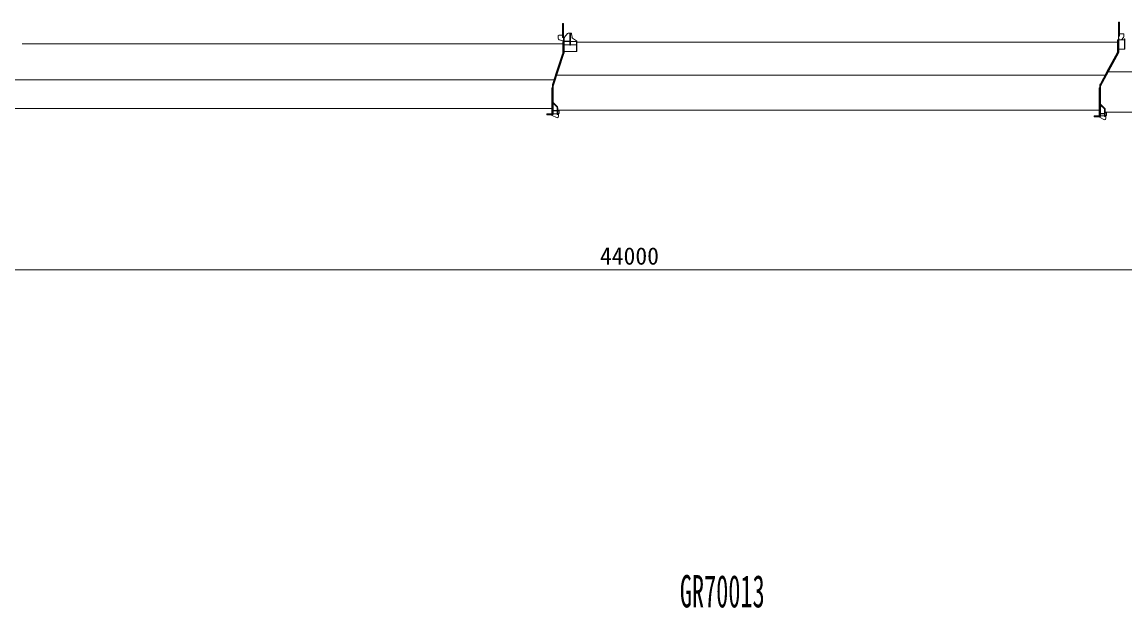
# Model space of a CAD drawing. Units: millimetres, scale not verified. Extents: x -33906 to 32977, y -25518 to 130343.
# Drawn here: x 1896 to 15877, y 324 to 7750 of the extents above; entities that cross this region are included whole.
import ezdxf
from ezdxf.enums import TextEntityAlignment as Align

# ---------------------------------------------------------------- set-up
doc = ezdxf.new("R2010")
doc.units = ezdxf.units.MM
doc.header["$LTSCALE"] = 200
doc.layers.add('0-0_0', color=7, linetype='Continuous', lineweight=18)
doc.styles.add('ＭＳ ゴシック', font='')
doc.styles.get('ＭＳ ゴシック').set_extended_font_data('MS Gothic')

# ---------------------------------------------------------------- blocks, each defined once
blk = doc.blocks.new('D8')
at = {"layer": '0-0_0'}
blk.add_line((18137.4, 19824.7), (-25862.6, 19824.7), dxfattribs=at)
at = {"layer": '0-0_0', "style": 'ＭＳ ゴシック'}
blk.add_text('44000', height=219.9, dxfattribs=at).set_placement((-4237.6, 19825.2), align=Align.BOTTOM_LEFT)

msp = doc.modelspace()

# ---------------------------------------------------------------- linework, layer by layer
at = {"layer": '0-0_0', "color": 5}
for p, q in [((15793.6, 7741.5), (15793.6, 7703.5)), ((15793.6, 7571.5), (15793.6, 7703.5)), ((15809.6, 7741.5), (15809.6, 7703.5)), ((15809.6, 7571.5), (15809.6, 7703.5)), ((8690.6, 7573.5), (8690.6, 7544.7)), ((8700.6, 7583.5), (8744.6, 7583.5)), ((8744.6, 7553.5), (8744.6, 7685.5)), ((8760.6, 7553.5), (8744.6, 7553.5)), ((8760.6, 7553.5), (8760.6, 7685.5)), ((8760.6, 7443.5), (8760.6, 7553.5)), ((8769.6, 7443.5), (8769.6, 7550.7)), ((8772.1, 7557.3), (8811.7, 7602.6)), ((8826.7, 7609.5), (8831.6, 7609.5)), ((8837.6, 7609.5), (8831.6, 7609.5)), ((8837.6, 7609.5), (8837.6, 7602.1)), ((8837.6, 7602.1), (8837.6, 7465.5)), ((8852.6, 7609.5), (8849.6, 7609.5)), ((8867.2, 7558.3), (8862.6, 7599.5)), ((15793.6, 7571.5), (15793.6, 7551.5)), ((15809.6, 7571.5), (15793.6, 7571.5)), ((15793.6, 7551.5), (15800.6, 7551.5)), ((15793.6, 7551.5), (15793.6, 7411.5)), ((15800.6, 7551.5), (15800.6, 7411.5)), ((15809.6, 7601.5), (15853.6, 7601.5)), ((15832.1, 7526), (15858.6, 7555.8)), ((15863.6, 7569.1), (15863.6, 7591.5)), ((1895.7, 7471.5), (8750.7, 7471.5)), ((8750.6, 7509.5), (8704, 7525.8)), ((8760.6, 7509.5), (8750.6, 7509.5)), ((8760.6, 7502.5), (8750.6, 7502.5)), ((8750.6, 7495.5), (8750.6, 7502.5)), ((8750.6, 7495.5), (8750.6, 7462.2)), ((8750.6, 7462.2), (8750.6, 7445.3)), ((8750.6, 7376.5), (8750.6, 7445.3)), ((8760.6, 7543.5), (8769.6, 7543.5)), ((8760.6, 7443.5), (8760.6, 7355.5)), ((8769.6, 7507.5), (8837.6, 7507.5)), ((8769.6, 7502.5), (8837.6, 7502.5)), ((8837.6, 7462.2), (8769.6, 7462.2)), ((8769.6, 7443.5), (8769.6, 7355.5)), ((8837.6, 7458.5), (8837.6, 7465.5)), ((8837.6, 7458.5), (8849.6, 7458.5)), ((8922.6, 7502.5), (8849.6, 7502.5)), ((8849.6, 7458.5), (8849.6, 7465.5)), ((8922.6, 7462.2), (8849.6, 7462.2)), ((8922.6, 7512.5), (8884.9, 7537.6)), ((8922.6, 7512.5), (8929.6, 7512.5)), ((8922.6, 7452.5), (8922.6, 7512.5)), ((8922.6, 7386.5), (8922.6, 7452.5)), ((8929.6, 7452.5), (8929.6, 7512.5)), ((8929.6, 7386.5), (8929.6, 7452.5)), ((8929.7, 7493.5), (15783.7, 7493.5)), ((15783.6, 7525.5), (15793.6, 7525.5)), ((15783.6, 7519.9), (15783.6, 7525.5)), ((15783.6, 7519.9), (15783.6, 7481.8)), ((15783.6, 7481.8), (15783.6, 7468.3)), ((15783.6, 7406.5), (15783.6, 7468.3)), ((15793.6, 7366.5), (15793.6, 7411.5)), ((15800.6, 7525.5), (15870.6, 7525.5)), ((15800.6, 7366.5), (15800.6, 7411.5)), ((15870.6, 7535.5), (15876.6, 7535.5)), ((15870.6, 7535.5), (15870.6, 7475.5)), ((15870.6, 7416.5), (15870.6, 7475.5)), ((15870.6, 7416.5), (15870.6, 7406.5)), ((15876.6, 7535.5), (15876.6, 7475.5)), ((15876.6, 7416.5), (15876.6, 7475.5)), ((15876.6, 7416.5), (15876.6, 7406.5)), ((8624.7, 6944), (8760.6, 7355.2)), ((8629.2, 6938.4), (8765.7, 7351.4)), ((8750.6, 7364.5), (8750.6, 7376.5)), ((8760.6, 7355.5), (8769.6, 7355.5)), ((8764.4, 7353.9), (8760.6, 7355.2)), ((8764.4, 7353.9), (8765.7, 7351.4)), ((8922.6, 7376.5), (8769.6, 7376.5)), ((8922.6, 7376.5), (8922.6, 7386.5)), ((8922.6, 7376.5), (8929.6, 7376.5)), ((8929.6, 7376.5), (8929.6, 7386.5)), ((15792, 7365.8), (15563.9, 6945.7)), ((15798.1, 7362.4), (15567.6, 6938)), ((15648.5, 7123.5), (15777.6, 7360.8)), ((15783.6, 7384.7), (15783.6, 7406.5)), ((15798.1, 7362.4), (15792, 7365.8)), ((15793.6, 7366.5), (15800.6, 7366.5)), ((15800.6, 7406.5), (15870.6, 7406.5)), ((15870.6, 7406.5), (15876.6, 7406.5)), ((1716.2, 7015.5), (8637.5, 7015.5)), ((8657.6, 7076.5), (8622.2, 6969.1)), ((8658.6, 7078.5), (8657.6, 7076.5)), ((8658.1, 7077.5), (8668.8, 7077.5)), ((8675.1, 7077.5), (15623.8, 7077.5)), ((15564.7, 6968.1), (15645.6, 7118)), ((15645.6, 7118), (15648.5, 7123.5)), ((22589.7, 7119), (15665.9, 7119)), ((8610.6, 6602), (8610.6, 6914)), ((8619.6, 6914), (8610.6, 6914)), ((8619.6, 6953.4), (8619.6, 6938)), ((8619.6, 6893), (8619.6, 6576.2)), ((8627.3, 6939), (8624.7, 6944)), ((8629.2, 6938.4), (8627.3, 6939)), ((8628.6, 6938), (8628.6, 6893)), ((8628.6, 6893), (8628.6, 6576.1)), ((15549.6, 6917), (15549.6, 6901)), ((15558.6, 6917), (15549.6, 6917)), ((15549.6, 6901), (15549.6, 6865.2)), ((15549.6, 6865.2), (15549.6, 6824.3)), ((15558.6, 6944.3), (15558.6, 6938)), ((15558.6, 6938), (15558.6, 6893)), ((15558.6, 6893), (15558.6, 6551.2)), ((15563.9, 6945.7), (15565.9, 6938.9)), ((15567.6, 6938), (15565.9, 6938.9)), ((15567.6, 6893), (15567.6, 6551.1)), ((8628.6, 6720), (8632.9, 6724.2)), ((8677.7, 6670.9), (8628.6, 6720)), ((8682, 6675.2), (8632.9, 6724.2)), ((15549.6, 6824.3), (15549.6, 6771.4)), ((15549.6, 6771.4), (15549.6, 6744)), ((15549.6, 6744), (15549.6, 6697.8)), ((8610.7, 6654.5), (1747.6, 6654.5)), ((8554.6, 6572), (8549.6, 6572)), ((8564.3, 6572), (8554.6, 6572)), ((8569.4, 6586), (8564.3, 6586)), ((8569.4, 6572), (8564.3, 6572)), ((8598.4, 6586), (8569.4, 6586)), ((8611.6, 6586), (8598.4, 6586)), ((8610.6, 6602), (8619.6, 6602)), ((8611.6, 6602), (8611.6, 6576)), ((8628.6, 6576.1), (8624.6, 6576.1)), ((8680.6, 6629.2), (8628.6, 6629.2)), ((8680.6, 6625.6), (8628.6, 6625.6)), ((8628.6, 6585.4), (8651.6, 6585.4)), ((8657.6, 6585.4), (8680.6, 6585.4)), ((8677.5, 6585.4), (8680.6, 6584.6)), ((8680.6, 6663.8), (8680.6, 6576.2)), ((8680.6, 6576.2), (8686.5, 6576.2)), ((8686.6, 6576.2), (8686.5, 6576.2)), ((8686.6, 6663.8), (8686.6, 6576.2)), ((8696.6, 6631), (8686.6, 6631)), ((8686.6, 6591.2), (8694.6, 6589)), ((8686.6, 6582.9), (8694.6, 6580.7)), ((8686.7, 6631), (15549.7, 6631)), ((8702.6, 6589), (8694.6, 6589)), ((8694.6, 6589), (8694.6, 6580.7)), ((8694.6, 6554), (8694.6, 6580.7)), ((8702.6, 6625), (8696.6, 6631)), ((15549.6, 6697.8), (15549.6, 6675.1)), ((15549.6, 6675.1), (15549.6, 6639.3)), ((15549.6, 6639.3), (15549.6, 6623.2)), ((15549.6, 6623.2), (15549.6, 6592.1)), ((15550.6, 6576.7), (15550.6, 6551)), ((15557.7, 6576.7), (15558.6, 6576.5)), ((15567.6, 6698), (15572.5, 6703)), ((15615.6, 6650.9), (15567.6, 6698)), ((15567.6, 6591.1), (15618.6, 6591.1)), ((15567.6, 6587.6), (15618.6, 6587.6)), ((15620.5, 6655.9), (15572.5, 6703)), ((15625.6, 6551.2), (15625.6, 6643.8)), ((22488.7, 6606), (15625.6, 6606)), ((15641.6, 6600), (15635.6, 6606)), ((8616.9, 6567.2), (8669.6, 6539)), ((15493.6, 6547), (15488.6, 6547)), ((15503.3, 6547), (15493.6, 6547)), ((15508.4, 6561), (15503.3, 6561)), ((15508.4, 6547), (15503.3, 6547)), ((15537.4, 6561), (15508.4, 6561)), ((15550.6, 6561), (15537.4, 6561)), ((15555.9, 6542.2), (15608.6, 6514)), ((15563.6, 6551.1), (15567.6, 6551.1)), ((15567.6, 6559.1), (15618.6, 6559.1)), ((15625.6, 6566.2), (15633.6, 6564)), ((15625.6, 6557.9), (15633.6, 6555.7)), ((15641.6, 6564), (15633.6, 6564)), ((15633.6, 6564), (15633.6, 6555.7)), ((15633.6, 6529), (15633.6, 6555.7))]:
    msp.add_line(p, q, dxfattribs=at)
at = {"layer": '0-0_0'}
msp.add_line((15658, 7119), (15646.6, 7119), dxfattribs=at)
at = {"layer": '0-0_0', "color": 5}
for points in [[(8744.7, 7724), (8744.6, 7723.1), (8744.6, 7710.4), (8744.6, 7685.5)], [(8760.6, 7723.5), (8760.6, 7685.5), (8760.6, 7723.6)], [(8837.6, 7609.5), (8849.6, 7609.5), (8849.6, 7602.1), (8849.6, 7465.5)], [(8658.6, 7078.5), (8659.6, 7081.5), (8748.1, 7348.8)], [(8628.6, 6938), (8619.6, 6938), (8619.6, 6893)], [(15558.6, 6938), (15567.6, 6938), (15567.6, 6893)], [(8564.3, 6586), (8554.6, 6586), (8549.6, 6586), (8549.6, 6572)], [(8612.5, 6572), (8598.4, 6572), (8569.4, 6572)], [(8702.6, 6589), (8702.6, 6625), (8686.6, 6625)], [(15549.6, 6592.1), (15549.6, 6576.8), (15558.6, 6576.8)], [(15549.6, 6576.8), (15549.6, 6576.7), (15558.6, 6576.7)], [(15625.6, 6551.2), (15618.6, 6551.2), (15618.6, 6643.8)], [(15641.6, 6564), (15641.6, 6600), (15625.6, 6600)], [(15503.3, 6561), (15493.6, 6561), (15488.6, 6561), (15488.6, 6547)], [(15551.5, 6547), (15537.4, 6547), (15508.4, 6547)]]:
    msp.add_lwpolyline(points, dxfattribs=at)
for centre, radius, start, end in [((8752.6, 7723.5), 8, 356.08696, 176.08696), ((8752.6, 7723.5), 7.99, 1.41338, 3.87386), ((15801.6, 7741.5), 8, 0, 180), ((8700.6, 7573.5), 10, 90, 180), ((8779.6, 7550.7), 10, 138.88791, 180), ((8826.7, 7589.5), 20, 90, 138.88791), ((8852.6, 7599.5), 10, 359.96958, 90), ((8912.6, 7579.2), 50, 204.25991, 236.30993), ((15853.6, 7591.5), 10, 0, 90), ((15843.6, 7569.1), 20, 318.36646, 0), ((15838.6, 7581.5), 25, 359.94628, 0.05372), ((8710.6, 7544.7), 20, 180, 250.70995), ((8700.6, 7364.5), 50, 341.6888, 0), ((15733.6, 7384.7), 50, 331.46925, 0), ((8669.6, 6953.4), 50, 161.71465, 180), ((15608.6, 6944.3), 50, 151.61442, 180), ((8621.6, 6576), 10, 180, 241.87626), ((8632.6, 6893), 317, 267.64968, 268.5539), ((8670.6, 6663.8), 10, 0, 45), ((8670.6, 6663.8), 16, 0, 45), ((15608.6, 6643.8), 10, 0, 45.56727), ((15608.6, 6643.8), 17, 0, 45.56727), ((8677.6, 6554), 17, 241.87626, 0), ((15560.6, 6551), 10, 180, 241.87625), ((15571.6, 6893), 342, 267.82156, 268.65963), ((15616.6, 6529), 17, 241.87625, 0)]:
    msp.add_arc(centre, radius, start, end, dxfattribs=at)
msp.add_ellipse((8654.6, 6584.2), major_axis=(-5, 0), ratio=0.297067, start_param=4.0688879, end_param=5.3558901, dxfattribs=at)

# ---------------------------------------------------------------- block references
at = {"layer": '0-0_0'}
msp.add_blockref('D8', (13459.3, -15216.3), dxfattribs=at)

# ---------------------------------------------------------------- texts
at = {"layer": '0-0_0', "style": 'ＭＳ ゴシック', "width": 0.55}
msp.add_text('GR70013', height=410.6, dxfattribs=at).set_placement((10234.3, 207.2), align=Align.BOTTOM_LEFT)

doc.saveas('drawing.dxf')
